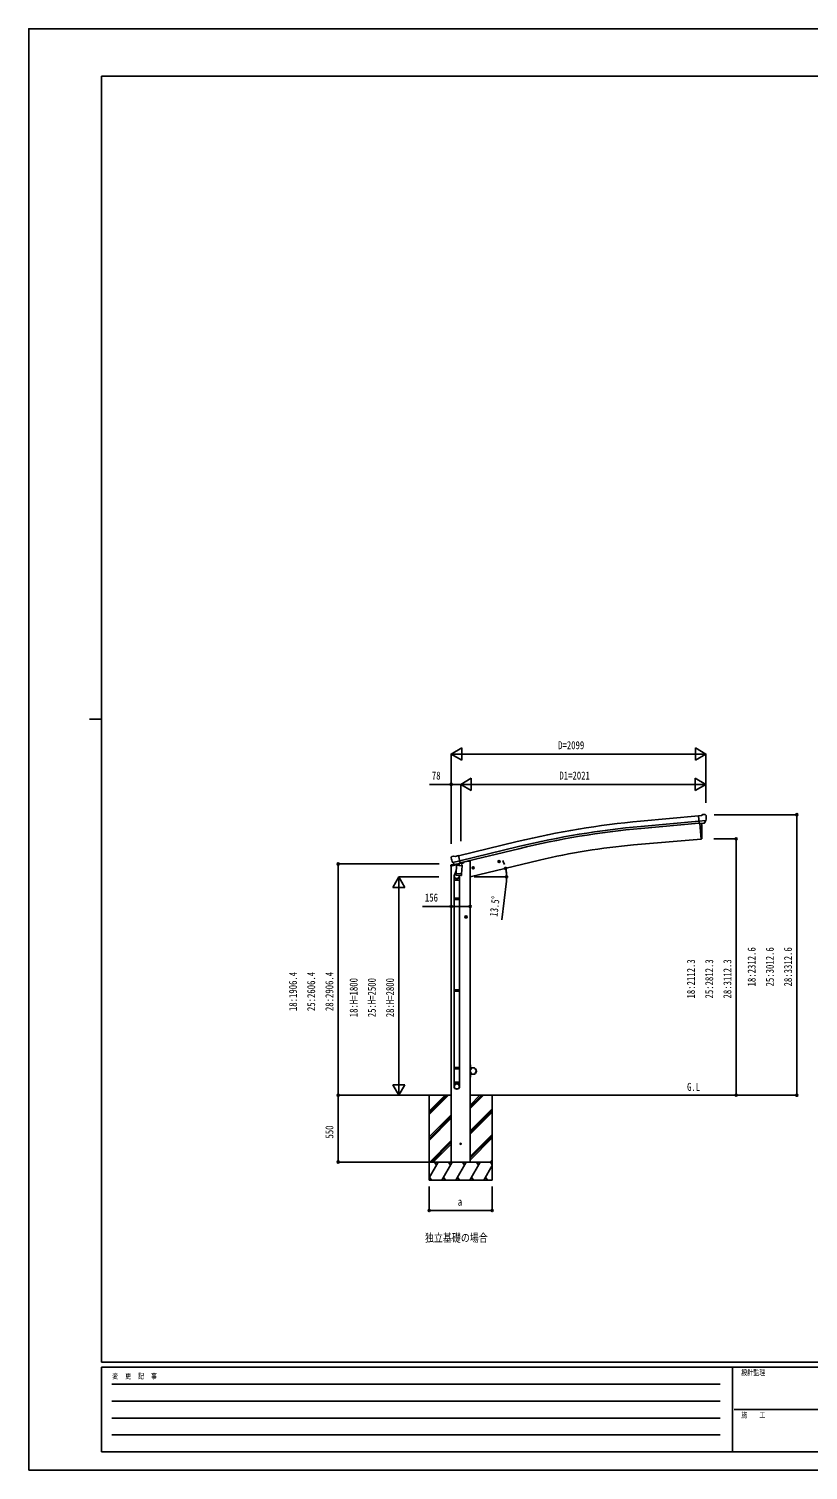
# Model space of a CAD drawing. Units: millimetres, scale not verified. Extents: x -8410 to 8410, y -5940 to 5940.
# Drawn here: x -8410 to -1986, y -5940 to 5940 of the extents above; entities that cross this region are included whole.
import ezdxf
from ezdxf.enums import TextEntityAlignment as Align

# ---------------------------------------------------------------- set-up
doc = ezdxf.new("R2010")
doc.units = ezdxf.units.MM
doc.header["$LTSCALE"] = 30
for name, color, linetype in [('0-2_USER1', 3, 'Continuous'), ('0-4_YKK_13', 4, 'Continuous'), ('0-5_YKK_A1', 4, 'Continuous'), ('0-6_YKK_D', 6, 'Continuous'), ('0-7_YKK_ZWAK', 7, 'Continuous')]:
    doc.layers.add(name, color=color, linetype=linetype)
doc.styles.add('ＭＳ ゴシック', font='')
doc.styles.get('ＭＳ ゴシック').set_extended_font_data('MS Gothic')

msp = doc.modelspace()

# ---------------------------------------------------------------- linework, layer by layer
at = {"layer": '0-4_YKK_13'}
for p, q in [((-2864.47, -543.71), (-2891.03, -546.04)), ((-2885.38, -610.7), (-2891.03, -546.04)), ((-2828.17, -586), (-2887.09, -591.15)), ((-2864.47, -543.71), (-2852.75, -536.95)), ((-2837.84, -535.36), (-2851.51, -536.55)), ((-2839.42, -605.49), (-2828.49, -586.55)), ((-2828.71, -541.11), (-2834.19, -536.51)), ((-2827.65, -543.15), (-2827.53, -544.49)), ((-2875.41, -609.83), (-2885.38, -610.7)), ((-2878.51, -610.1), (-2867.34, -737.7)), ((-2841.81, -606.89), (-2849.51, -607.56)), ((-2867.34, -737.7), (-2865.29, -737.45)), ((-4930.28, -960.27), (-4887.58, -950.02)), ((-4929.16, -891.94), (-4928.88, -893.09)), ((-4924.94, -883.36), (-4928.8, -889.66)), ((-4901.78, -944.17), (-4927.98, -950.46)), ((-4921.84, -881.11), (-4908.66, -877.95)), ((-4915.1, -932.24), (-4857.6, -918.44)), ((-4898.25, -947.15), (-4914.63, -932.66)), ((-4894.1, -880.62), (-4907.36, -877.93)), ((-4895.54, -947.72), (-4888.02, -945.92)), ((-4894.71, -947.62), (-4893.18, -947.25)), ((-4894.1, -880.62), (-4868.17, -874.4)), ((-4893.18, -947.25), (-4856.47, -938.44)), ((-4891.34, -947.48), (-4891.39, -948.22)), ((-4890.63, -949.26), (-4864.82, -955.69)), ((-4862.42, -940.26), (-4863.45, -954.87)), ((-4856.47, -938.44), (-4854.94, -938.07)), ((-4853.39, -935.97), (-4852.45, -936.03)), ((-4852.45, -936.03), (-4839.13, -951.35)), ((-4848.45, -940.63), (-4829.56, -936.09)), ((-4825.73, -927.91), (-4825.73, -931.23)), ((-4543.48, -926.18), (-4524.03, -921.51)), ((-4538.92, -918.4), (-4541.05, -925.6)), ((-4531.62, -916.65), (-4538.92, -918.4)), ((-4531.42, -933.57), (-4536.09, -914.12)), ((-4526.46, -922.1), (-4531.62, -916.65)), ((-4528.59, -929.29), (-4526.46, -922.1)), ((-4930.28, -953.38), (-4930.28, -960.27)), ((-4904.72, -1077.31), (-4904.72, -1042.96)), ((-4886.66, -996.68), (-4901.35, -1035.23)), ((-4889.25, -1033.91), (-4888.38, -1021.44)), ((-4888.85, -1035.27), (-4888.86, -1035.27)), ((-4883.72, -954.61), (-4888.39, -1021.44)), ((-4842.7, -1024.64), (-4888.39, -1021.44)), ((-4887.41, -1036.05), (-4845.71, -1038.96)), ((-4838.03, -957.8), (-4883.72, -954.61)), ((-4881.94, -951.43), (-4882.17, -954.71)), ((-4857.32, -1038.15), (-4861.87, -1049.47)), ((-4858.72, -1042.65), (-4858.72, -1077.31)), ((-4842.72, -1024.64), (-4843.6, -1037.33)), ((-4842.7, -1024.64), (-4838.03, -957.8)), ((-4839.13, -951.35), (-4839.57, -957.69)), ((-4757.4, -977.54), (-4737.95, -972.87)), ((-4752.84, -969.76), (-4754.97, -976.96)), ((-4745.54, -968.01), (-4752.84, -969.76)), ((-4745.34, -984.93), (-4750.01, -965.48)), ((-4740.38, -973.45), (-4745.54, -968.01)), ((-4742.51, -980.65), (-4740.38, -973.45)), ((-4858.72, -1077.31), (-4904.72, -1077.31)), ((-4902.72, -1077.31), (-4902.72, -1224.01)), ((-4860.72, -1077.31), (-4860.72, -1224.01)), ((-4904.72, -1226.01), (-4903.72, -1224.01)), ((-4858.72, -1226.01), (-4904.72, -1226.01)), ((-4858.72, -1234.01), (-4904.72, -1234.01)), ((-4859.72, -1224.01), (-4903.72, -1224.01)), ((-4859.72, -1236.01), (-4903.72, -1236.01)), ((-4902.72, -1236.01), (-4902.72, -1980.19)), ((-4860.72, -1236.01), (-4860.72, -1980.19)), ((-4858.72, -1226.01), (-4859.72, -1224.01)), ((-4858.72, -1234.01), (-4859.72, -1236.01)), ((-4858.72, -1226.01), (-4858.72, -1234.01)), ((-4796.21, -1380.12), (-4816.21, -1380.12)), ((-4806.21, -1372.61), (-4812.71, -1376.37)), ((-4812.71, -1376.37), (-4812.71, -1383.87)), ((-4812.71, -1383.87), (-4806.21, -1387.62)), ((-4806.21, -1390.12), (-4806.21, -1370.12)), ((-4799.71, -1376.37), (-4806.21, -1372.61)), ((-4904.72, -1982.19), (-4903.72, -1980.19)), ((-4858.72, -1982.19), (-4904.72, -1982.19)), ((-4858.72, -1990.19), (-4904.72, -1990.19)), ((-4859.72, -1980.19), (-4903.72, -1980.19)), ((-4859.72, -1992.19), (-4903.72, -1992.19)), ((-4902.72, -1992.19), (-4902.72, -2742.38)), ((-4860.72, -1992.19), (-4860.72, -2742.38)), ((-4858.72, -1982.19), (-4859.72, -1980.19)), ((-4858.72, -1990.19), (-4859.72, -1992.19)), ((-4858.72, -1982.19), (-4858.72, -1990.19)), ((-4772.21, -2600), (-4770.21, -2600)), ((-4772.21, -2600), (-4772.21, -2622.7)), ((-4770.21, -2622.7), (-4770.21, -2600)), ((-4904.72, -2622.38), (-4903.72, -2620.38)), ((-4858.72, -2622.38), (-4904.72, -2622.38)), ((-4858.72, -2630.38), (-4904.72, -2630.38)), ((-4859.72, -2620.38), (-4903.72, -2620.38)), ((-4859.72, -2632.38), (-4903.72, -2632.38)), ((-4902.72, -2632.38), (-4902.72, -2742.38)), ((-4860.72, -2632.38), (-4860.72, -2742.38)), ((-4858.72, -2622.38), (-4859.72, -2620.38)), ((-4858.72, -2630.38), (-4859.72, -2632.38)), ((-4858.72, -2622.38), (-4858.72, -2630.38)), ((-4772.21, -2700), (-4772.21, -2677.3)), ((-4772.21, -2700), (-4770.21, -2700)), ((-4747.21, -2622.7), (-4770.21, -2622.7)), ((-4770.21, -2624.7), (-4747.21, -2624.7)), ((-4770.21, -2675.3), (-4747.21, -2675.3)), ((-4770.21, -2677.3), (-4770.21, -2700)), ((-4747.21, -2677.3), (-4770.21, -2677.3)), ((-4904.72, -2776.52), (-4904.72, -2742.38)), ((-4858.72, -2742.38), (-4904.72, -2742.38)), ((-4858.72, -2776.52), (-4858.72, -2742.38))]:
    msp.add_line(p, q, dxfattribs=at)
for points in [[(-2828.1, -585.37), (-2828.38, -586.35), (-2828.49, -586.55)], [(-2875.41, -609.83), (-2875.14, -609.89), (-2849.77, -607.67), (-2849.51, -607.56)], [(-4915.37, -931.67), (-4914.79, -932.51), (-4914.63, -932.66)], [(-4862.74, -939.85), (-4862.98, -940), (-4887.74, -945.95), (-4888.02, -945.92)], [(-4862.74, -939.85), (-4853.02, -937.51), (-4868.17, -874.4)], [(-4541.05, -925.6), (-4535.89, -931.04), (-4528.59, -929.29)], [(-4754.97, -976.96), (-4749.81, -982.4), (-4742.51, -980.65)], [(-4904.72, -1226.01), (-4904.72, -1234.01), (-4903.72, -1236.01)], [(-4806.21, -1387.62), (-4799.71, -1383.87), (-4799.71, -1376.37)], [(-4904.72, -1982.19), (-4904.72, -1990.19), (-4903.72, -1992.19)], [(-4904.72, -2622.38), (-4904.72, -2630.38), (-4903.72, -2632.38)]]:
    msp.add_lwpolyline(points, dxfattribs=at)
for centre, radius in [((-4533.75, -923.85), 8.5), ((-4533.75, -923.85), 7.7), ((-4533.75, -923.85), 6.5), ((-4747.68, -975.21), 8.5), ((-4747.68, -975.21), 7.7), ((-4747.68, -975.21), 6.5), ((-4806.21, -1380.12), 8.5), ((-4806.21, -1380.12), 7.7), ((-4806.21, -1380.12), 6.5), ((-4747.21, -2650), 25), ((-4849.96, -3250), 4.5)]:
    msp.add_circle(centre, radius, dxfattribs=at)
for centre, radius, start, end in [((-2851.25, -539.54), 3, 95, 120), ((-2837.41, -540.34), 5, 50.00648, 94.99352), ((-3029.16, -562.13), 202.4, 353.4085, 5), ((-3761.11, -681.88), 900, 356.63919, 4.64986), ((-2865.65, -734.47), 3, 277, 356.63919), ((-4732.08, -845.84), 202.4, 193.5, 205.09125), ((-4920.68, -885.98), 5, 103.5, 148.5), ((-4907.96, -880.87), 3, 78.5, 103.5), ((-4894.82, -947.13), 0.5, 248.23754, 283.5), ((-4891.84, -947.44), 0.5, 356, 103.5), ((-4890.39, -948.29), 1, 176, 256), ((-4861.83, -940.34), 0.604, 100.59842, 172.20595), ((-4855.06, -937.58), 0.5, 283.5, 318.76246), ((-4830.73, -931.23), 5, 283.5, 0), ((-4927.28, -953.38), 3, 103.5, 180), ((-4874.72, -1042.96), 30, 177.45142, 180), ((-4887.31, -1034.08), 1.95, 175.04017, 217.47766), ((-4887.27, -1034.05), 2, 217.40962, 266), ((-4864.47, -954.72), 1.03, 250.03897, 351.96569), ((-4845.57, -1036.97), 2, 266, 349.46843), ((-4770.21, -2622.7), 2, 180, 270), ((-4770.21, -2677.3), 2, 90, 180), ((-4747.21, -2650), 27.3, 270, 90), ((-4747.21, -2650), 25.3, 270, 90)]:
    msp.add_arc(centre, radius, start, end, dxfattribs=at)
for centre, major_axis, ratio, start_param, end_param in [((-2823.32, -539.11), (-15.35, 3.44), 0.101033, 5.97514262, 5.97537366), ((-2830.64, -543.41), (2.71, -1.31), 0.997474, 0.53665673, 1.32256522), ((-2842.08, -603.89), (1.62, -2.54), 0.997631, 5.80419048, 5.89294842), ((-2842.15, -603.78), (-3.5, 2.17), 0.650902, 2.11455212, 2.18736272), ((-2842.02, -603.98), (1.62, -2.54), 0.997631, 5.96575902, 6.76218013), ((-4926.24, -891.23), (-1.57, -2.57), 0.99628, 4.71238898, 5.49965061), ((-4896.26, -944.9), (-0.73, -2.92), 0.997631, 5.80419048, 6.60061159), ((-4896.21, -944.67), (2.63, 3.16), 0.650902, 4.09582259, 4.16863319), ((-4896.24, -944.8), (-0.73, -2.92), 0.997631, 0.39023689, 0.47899483), ((-4881.72, -1042.65), (23, 0), 0.996195, 2.35855691, 6.32532375), ((-4881.72, -1042.65), (21, 0), 0.996195, 2.77866839, 5.95123941), ((-4881.72, -2774.78), (-23, 0), 0.996195, 3.14159265, 6.28318531), ((-4881.72, -2776.52), (-23, 0), 0.996195, 3.14159265, 6.28318531), ((-4881.72, -2776.52), (0, -23.43), 0.981806, 4.71238898, 7.85398163)]:
    msp.add_ellipse(centre, major_axis=major_axis, ratio=ratio, start_param=start_param, end_param=end_param, dxfattribs=at)
msp.add_ellipse((-4881.72, -2776.52), major_axis=(21, 0), ratio=0.996195, dxfattribs=at)
at = {"layer": '0-5_YKK_A1'}
for p, q in [((-2890.89, -547.65), (-3367.83, -590.7)), ((-2887.19, -590.49), (-3363.97, -633.49)), ((-2885.66, -607.47), (-3362.44, -650.46)), ((-2878.51, -610.1), (-2867.34, -737.7)), ((-4867.69, -876.41), (-4384.76, -759.11)), ((-4857.66, -918.17), (-4374.62, -800.85)), ((-4853.68, -934.75), (-4370.6, -817.41)), ((-2867.34, -737.7), (-3425.21, -786.51)), ((-4792.21, -920.62), (-4825.72, -928.66)), ((-4772.21, -920.62), (-4792.21, -920.62)), ((-4772.31, -1050.02), (-4200.85, -912.83)), ((-4772.21, -920.62), (-4772.21, -3400)), ((-4927.71, -959.71), (-4927.71, -3400)), ((-4927.71, -2850), (-5278.01, -2850)), ((-5109.96, -2850), (-5109.96, -3550)), ((-5109.96, -2981.5), (-4978.46, -2850)), ((-5109.96, -2995.64), (-4964.31, -2850)), ((-5109.96, -3009.79), (-4950.17, -2850)), ((-4772.21, -2850), (-2784.38, -2850)), ((-4772.21, -2959.38), (-4662.83, -2850)), ((-4772.21, -2945.24), (-4676.97, -2850)), ((-4772.21, -2931.1), (-4691.11, -2850)), ((-4589.96, -2850), (-4589.96, -3550)), ((-4772.21, -3143.23), (-4589.96, -2960.98)), ((-5109.96, -3193.63), (-4927.71, -3011.38)), ((-5109.96, -3207.77), (-4927.71, -3025.53)), ((-5109.96, -3221.92), (-4927.71, -3039.67)), ((-4772.21, -3157.37), (-4589.96, -2975.12)), ((-4772.21, -3171.51), (-4589.96, -2989.26)), ((-4772.21, -3355.36), (-4589.96, -3173.11)), ((-4772.21, -3369.5), (-4589.96, -3187.25)), ((-4772.21, -3383.64), (-4589.96, -3201.39)), ((-5104.2, -3400), (-4927.71, -3223.52)), ((-5090.05, -3400), (-4927.71, -3237.66)), ((-5075.91, -3400), (-4927.71, -3251.8)), ((-4589.96, -3400), (-5109.96, -3400)), ((-5109.96, -3529.52), (-5035.18, -3400)), ((-5050.18, -3425.98), (-5065.19, -3400)), ((-5006.32, -3550), (-4919.71, -3400)), ((-4934.71, -3425.98), (-4949.72, -3400)), ((-4890.85, -3550), (-4804.24, -3400)), ((-4819.24, -3425.98), (-4834.25, -3400)), ((-4775.38, -3550), (-4688.77, -3400)), ((-4703.77, -3425.98), (-4718.77, -3400)), ((-4659.91, -3550), (-4589.96, -3428.85)), ((-4604.72, -3400), (-4589.96, -3385.24)), ((-4603.3, -3400), (-4589.96, -3423.11)), ((-4590.58, -3400), (-4589.96, -3399.38)), ((-5109.96, -3550), (-4589.96, -3550)), ((-5106.79, -3524.02), (-5091.79, -3550)), ((-4991.32, -3524.02), (-4976.32, -3550)), ((-4875.85, -3524.02), (-4860.85, -3550)), ((-4760.38, -3524.02), (-4745.38, -3550)), ((-4644.91, -3524.02), (-4629.91, -3550))]:
    msp.add_line(p, q, dxfattribs=at)
for centre, radius, start, end in [((-2743.23, -7517.15), 6954.55, 95.15276, 103.65276), ((-2743.23, -7517.15), 6911.6, 95.15276, 103.65276), ((-2743.23, -7517.15), 6894.55, 95.15276, 103.65276), ((-2963.11, -6068.38), 5302.05, 95, 103.5)]:
    msp.add_arc(centre, radius, start, end, dxfattribs=at)
at = {"layer": '0-6_YKK_D'}
for p, q in [((-4928.21, -37.35), (-4841.61, 12.65)), ((-4841.61, -87.35), (-4841.61, 12.65)), ((-2829.16, -37.35), (-2915.76, 12.65)), ((-2915.76, 12.65), (-2915.76, -87.35)), ((-4928.21, -778), (-4928.21, -36.35)), ((-4928.21, -37.35), (-4841.61, -87.35)), ((-4928.21, -37.35), (-4755.01, -37.35)), ((-2929.16, -37.35), (-4828.21, -37.35)), ((-2829.16, -37.35), (-3002.36, -37.35)), ((-2829.16, -37.35), (-2915.76, -87.35)), ((-2829.16, -431.6), (-2829.16, -36.35)), ((-4849.96, -287.35), (-4763.36, -237.35)), ((-4763.36, -337.35), (-4763.36, -237.35)), ((-2829.26, -287.35), (-2915.86, -237.35)), ((-2915.86, -237.35), (-2915.86, -337.35)), ((-4928.21, -777), (-4928.21, -286.35)), ((-4849.96, -754.23), (-4849.96, -286.35)), ((-4849.96, -754.39), (-4849.96, -286.35)), ((-4849.96, -287.35), (-4763.36, -337.35)), ((-4849.96, -287.35), (-4676.76, -287.35)), ((-4749.96, -287.35), (-2929.26, -287.35)), ((-2829.26, -287.35), (-3002.47, -287.35)), ((-2829.26, -287.35), (-2915.86, -337.35)), ((-2829.26, -438.41), (-2829.26, -286.35)), ((-2761.78, -537.35), (-2078.26, -537.35)), ((-2079.26, -537.35), (-2079.26, -2850)), ((-2762.78, -737.02), (-2578.26, -737.02)), ((-2579.26, -737.02), (-2579.26, -2849.32)), ((-5027.53, -943.61), (-5860.96, -943.61)), ((-5859.96, -943.61), (-5859.96, -2850)), ((-5359.96, -1050), (-5409.96, -1136.6)), ((-5029.21, -1050), (-5360.96, -1050)), ((-5359.96, -1050), (-5309.96, -1136.6)), ((-5359.96, -1050), (-5359.96, -1223.2)), ((-4738.41, -1050), (-4470.48, -1050)), ((-5409.96, -1136.6), (-5309.96, -1136.6)), ((-5359.96, -1150), (-5359.96, -2750)), ((-4473.4, -1083.95), (-4509.88, -1405.08)), ((-5359.96, -2850), (-5359.96, -2676.79)), ((-5279.01, -2850), (-5860.96, -2850)), ((-5279.01, -2850), (-5860.96, -2850)), ((-5859.96, -2850), (-5859.96, -3400)), ((-5359.96, -2850), (-5409.96, -2763.4)), ((-5309.96, -2763.4), (-5409.96, -2763.4)), ((-5279.01, -2850), (-5360.96, -2850)), ((-5359.96, -2850), (-5309.96, -2763.4)), ((-2783.38, -2850), (-2078.26, -2850)), ((-2762.78, -2849.32), (-2578.26, -2849.32)), ((-5110.96, -3400), (-5860.96, -3400)), ((-5109.96, -3601), (-5109.96, -3801)), ((-4589.96, -3601), (-4589.96, -3801)), ((-5109.96, -3800), (-4589.96, -3800))]:
    msp.add_line(p, q, dxfattribs=at)
for points in [[(-4849.96, -287.35), (-4928.21, -287.35), (-5107.81, -287.35)], [(-4772.21, -1292.95), (-4927.71, -1292.95), (-5164.91, -1292.95)]]:
    msp.add_lwpolyline(points, dxfattribs=at)
for centre in [(-4928.21, -287.35), (-2079.26, -537.35), (-2579.26, -737.02), (-5859.96, -943.61), (-4479.79, -979.79), (-4471.48, -1050), (-4927.71, -1292.95), (-4772.21, -1292.95), (-5859.96, -2850), (-5859.96, -2850), (-2579.26, -2849.32), (-2079.26, -2850), (-5859.96, -3400), (-5109.96, -3800), (-4589.96, -3800)]:
    msp.add_circle(centre, 8.5, dxfattribs=at)
for start, end in [(19.99154, 26.48282), (360, 13.5), (7.17071, 13.5), (353.51888, 360)]:
    msp.add_arc((-4772.21, -1050), 300.73, start, end, dxfattribs=at)
at = {"layer": '0-7_YKK_ZWAK'}
for p, q in [((7790.04, 5550), (-7809.96, 5550)), ((-7809.96, -5050), (-7809.96, 5550)), ((-7909.96, 250), (-7809.96, 250)), ((7790.04, -5050), (-7809.96, -5050)), ((-2609.96, -5090), (-7809.96, -5090)), ((-7809.96, -5790), (-7809.96, -5090)), ((-2609.96, -5090), (-2609.96, -5790)), ((-9.96, -5090), (-2609.96, -5090)), ((-7724.96, -5230), (-2709.96, -5230)), ((-7724.96, -5370), (-2709.96, -5370)), ((-2594.96, -5440), (-9.96, -5440)), ((-7724.96, -5510), (-2709.96, -5510)), ((-7724.96, -5650), (-2709.96, -5650)), ((-7809.96, -5790), (-2609.96, -5790)), ((-2609.96, -5790), (-9.96, -5790))]:
    msp.add_line(p, q, dxfattribs=at)
msp.add_lwpolyline([(-8410, -5940), (8410, -5940), (8410, 5940), (-8410, 5940)], close=True, dxfattribs=at)

# ---------------------------------------------------------------- texts
at = {"layer": '0-2_USER1', "style": 'ＭＳ ゴシック', "width": 0.8}
for s, p in [('G.L', (-2983.89, -2833.59)), ('独立基礎の場合', (-5144, -4078))]:
    msp.add_text(s, height=65.98, dxfattribs=at).set_placement(p, align=Align.BOTTOM_LEFT)
at = {"layer": '0-6_YKK_D', "style": 'ＭＳ ゴシック', "width": 0.8}
for s, p in [('D=2099', (-4046.68, -17.35)), ('78', (-5087.81, -267.35)), ('D1=2021', (-4036.41, -267.35)), ('156', (-5144.91, -1272.95)), ('a', (-4873.96, -3780))]:
    msp.add_text(s, height=65.98, dxfattribs=at).set_placement(p, align=Align.BOTTOM_LEFT)
for s, rotation, p in [('13.5°', 83.519, (-4527.49, -1382.95)), ('18:2312.6', 90, (-2399.26, -1952.88)), ('25:3012.6', 90, (-2249.26, -1952.88)), ('28:3312.6', 90, (-2099.26, -1952.88)), ('18:2112.3', 90, (-2899.26, -2052.37)), ('25:2812.3', 90, (-2749.26, -2052.37)), ('28:3112.3', 90, (-2599.26, -2052.37)), ('18:1906.4', 90, (-6179.96, -2156)), ('25:2606.4', 90, (-6029.96, -2156)), ('28:2906.4', 90, (-5879.96, -2156)), ('18:H=1800', 90, (-5679.96, -2206.8)), ('25:H=2500', 90, (-5529.96, -2206.8)), ('28:H=2800', 90, (-5379.96, -2206.8)), ('550', 90, (-5879.96, -3206.6))]:
    msp.add_text(s, height=65.98, rotation=rotation, dxfattribs=at).set_placement(p, align=Align.BOTTOM_LEFT)
at = {"layer": '0-7_YKK_ZWAK', "style": 'ＭＳ ゴシック', "width": 0.8}
for s, p in [('設計監理', (-2536.63, -5170)), ('変  更  記  事', (-7722.62, -5200)), ('施\u3000\u3000工', (-2536.63, -5520))]:
    msp.add_text(s, height=43.99, dxfattribs=at).set_placement(p, align=Align.BOTTOM_LEFT)

doc.saveas('drawing.dxf')
